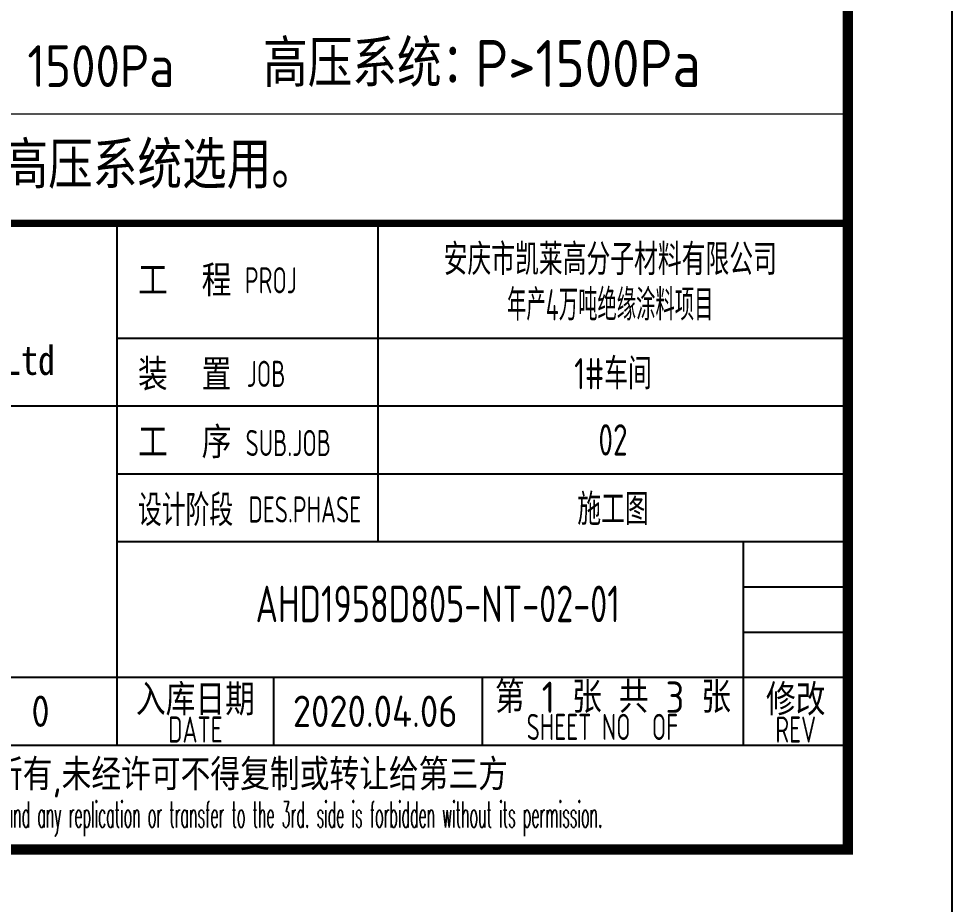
# Model space of a CAD drawing. Extents: x 4773402 to 7068445, y -422737 to 2032183.
# Drawn here: x 4823865 to 4832807, y -320862 to -312376 of the extents above; entities that cross this region are included whole.
import ezdxf
from ezdxf.enums import TextEntityAlignment as Align

# ---------------------------------------------------------------- set-up
doc = ezdxf.new("R2010")
doc.units = 0
doc.header["$LTSCALE"] = 1000
doc.header["$MEASUREMENT"] = 0
doc.layers.get('0').update_dxf_attribs({"linetype": 'CONTINUOUS'})
doc.layers.add('PUB_TEXT', color=7, linetype='CONTINUOUS')
doc.layers.add('TH_TITLE', color=7, linetype='CONTINUOUS')
doc.styles.add('AHD_TQ', font='sceie.shx', dxfattribs={"bigfont": 'sceic.shx'})
doc.styles.add('AHD_TQ_S', font='')
doc.styles.add('ECEC_TQ', font='txt_l.shx', dxfattribs={"bigfont": 'hztxt_l.shx'})
doc.styles.add('sceie', font='SCEIE', dxfattribs={"width": 0.75, "bigfont": 'SCEIC'})
doc.styles.get("Standard").update_dxf_attribs({"font": 'SCEIE', "bigfont": 'SCEIC'})
doc.styles.get('AHD_TQ_S').set_extended_font_data('SimSun')

msp = doc.modelspace()

# ---------------------------------------------------------------- linework, layer by layer
for p, q in [((4824807.2, -319337.3), (4824807.2, -314337.3)), ((4827307.2, -317387.3), (4827307.2, -314337.3)), ((4831807.2, -320337.3), (4831807.2, -314337.3)), ((4824807.2, -315437.3), (4831807.2, -315437.3)), ((4813807.2, -316087.3), (4824807.2, -316087.3)), ((4824807.2, -316087.3), (4831807.2, -316087.3)), ((4824807.2, -316737.3), (4831807.2, -316737.3)), ((4824807.2, -317387.3), (4831807.2, -317387.3)), ((4830807.2, -319337.3), (4830807.2, -317387.3)), ((4830807.2, -317820.7), (4831807.2, -317820.7)), ((4830807.2, -318254), (4831807.2, -318254)), ((4819307.2, -318687.3), (4831807.2, -318687.3)), ((4826307.2, -319337.3), (4826307.2, -318687.3)), ((4828307.2, -319337.3), (4828307.2, -318687.3)), ((4813807.2, -319337.3), (4831807.2, -319337.3)), ((4813807.2, -320337.3), (4831807.2, -320337.3))]:
    msp.add_line(p, q)
at = {"const_width": 70}
msp.add_lwpolyline([(4831807.2, -314337.3), (4813807.2, -314337.3)], dxfattribs=at)
at = {"layer": 'PUB_TEXT', "lineweight": 0}
for p, q in [((4831807.2, -302801.1), (4831807.2, -314337.3)), ((4812529.4, -313288.6), (4831807.2, -313288.6)), ((4812529.4, -314337.3), (4831807.2, -314337.3)), ((4812529.4, -314337.3), (4831807.2, -314337.3))]:
    msp.add_line(p, q, dxfattribs=at)
at = {"layer": 'TH_TITLE'}
msp.add_lwpolyline([(4773407.2, -321337.3), (4832807.2, -321337.3), (4832807.2, -279337.3), (4773407.2, -279337.3)], close=True, dxfattribs=at)
at = {"layer": 'TH_TITLE', "const_width": 100}
msp.add_lwpolyline([(4775907.2, -320337.3), (4831807.2, -320337.3), (4831807.2, -280337.3), (4775907.2, -280337.3)], close=True, dxfattribs=at)

# ---------------------------------------------------------------- texts
for s, height, style, width, p in [('安庆市凯莱高分子材料有限公司', 300, 'sceie', 0.8, (4829530.9, -314667.2)), ('年产4万吨绝缘涂料项目', 300, 'sceie', 0.65, (4829530.9, -315102.2)), ('Anhui Huadong Chemical & Medical Engineering Co.,Ltd', 280, 'AHD_TQ_S', 0.85, (4820002.1, -315687.3)), ('1#车间', 300, 'sceie', 0.8, (4829557.2, -315762.3)), ('02', 300, 'sceie', 0.8, (4829557.2, -316412.3)), ('施工图', 300, 'sceie', 0.8, (4829557.2, -317062.3)), ('DATE', 250, 'AHD_TQ', 0.75, (4825557.2, -319187.3)), ('SHEET NO  OF  ', 250, 'AHD_TQ', 0.75, (4829557.2, -319162.3)), ('REV', 250, 'AHD_TQ', 0.75, (4831307.2, -319187.3)), ('The proprietary right of this document belongs to Anhui Huadong Chemical And Medical Engineering  Co.,Ltd.  and any replication or transfer to the 3rd. side is forbidden without its permission. ', 250, 'ECEC_TQ', 0.4, (4822807.2, -320037.3))]:
    msp.add_text(s, height=height, dxfattribs=dict(style=style, width=width)).set_placement(p, align=Align.MIDDLE)
at = {"style": 'AHD_TQ'}
for s, p in [('工  程 ', (4825007.2, -315037.3)), ('装  置 ', (4825007.2, -315937.3)), ('工  序 ', (4825007.2, -316587.3))]:
    msp.add_text(s, height=300, dxfattribs=at).set_placement(p)
for s, height, width, p in [('PROJ', 250, 0.75, (4826031.6, -315007.9)), ('JOB', 250, 0.75, (4826049.6, -315904.5)), ('SUB.JOB', 250, 0.75, (4826038, -316567.2)), ('设计阶段', 300, 0.8, (4825007.2, -317237.3)), ('DES.PHASE', 250, 0.75, (4826065.3, -317204))]:
    msp.add_text(s, height=height, dxfattribs=dict(at, width=width)).set_placement(p)
for s, p in [('第 1 张 共 3 张', (4829557.2, -318862.3)), ('入库日期', (4825557.2, -318887.3)), ('修改', (4831307.2, -318887.3)), ('本文件专有权属安徽华东化工医药工程有限责任公司所有,未经许可不得复制或转让给第三方', (4822807.2, -319637.3))]:
    msp.add_text(s, height=300, dxfattribs=at).set_placement(p, align=Align.MIDDLE)
at = {"style": 'sceie', "width": 0.8}
msp.add_attdef('AHD1958D805-NT-02-01', text='200320-02-040', height=350, dxfattribs=at).set_placement((4827878, -317983.6), align=Align.MIDDLE)
at = {"lineweight": -3, "style": 'AHD_TQ'}
msp.add_attdef('0', text='0', height=300, dxfattribs=at).set_placement((4824074.1, -319012.3), align=Align.MIDDLE)
at = {"style": 'AHD_TQ'}
for tag, p in [('0', (4824074.1, -319012.3)), ('2020.04.06', (4827279.3, -319012.3))]:
    msp.add_attdef(tag, text='0', height=300, dxfattribs=at).set_placement(p, align=Align.MIDDLE)
at = {"layer": 'PUB_TEXT', "lineweight": 0}
for s, height, p in [('高压系统：', 450, (4826205.4, -313031.2)), ('P>1500Pa', 450, (4828238, -313031.2)), ('1500Pa', 400, (4823948.6, -313031.2)), ('）本表也适用一般钢板厚度。  3）排烟风管板材厚度按高压系统选用。', 450, (4813129.2, -314005.6))]:
    msp.add_text(s, height=height, dxfattribs=at).set_placement(p)

doc.saveas('drawing.dxf')
